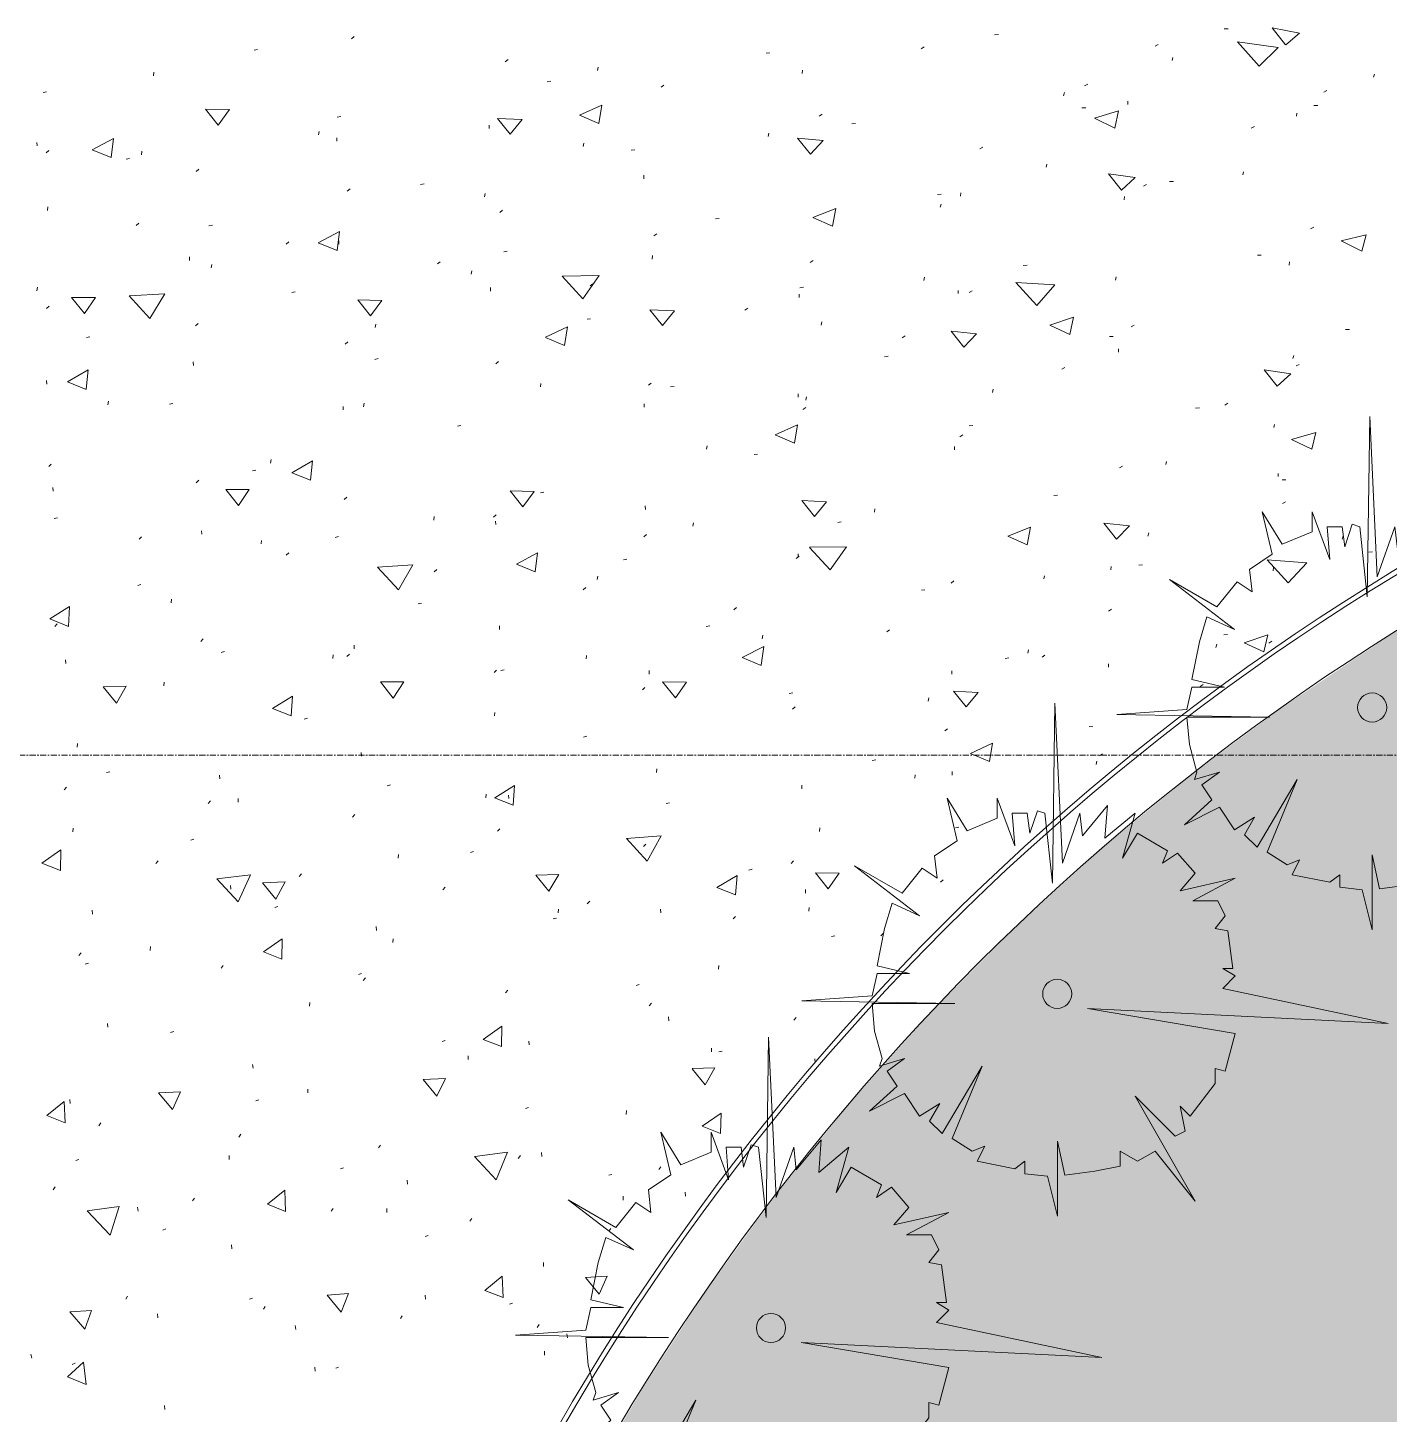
# Model space of a CAD drawing. Header units: millimetres. Extents: x 5357 to 259384, y -16348 to 109893.
# Drawn here: x 30646 to 33499, y 76856 to 79761 of the extents above; entities that cross this region are included whole.
import ezdxf

# ---------------------------------------------------------------- set-up
doc = ezdxf.new("R2010")
doc.units = ezdxf.units.MM
doc.linetypes.add('Grid Line', pattern=[22.225, 12.7, -3.175, 3.175, -3.175])
for name, color, linetype, lineweight in [('A-FLOR', 192, 'Continuous', 9), ('A-FLOR-PATT', 8, 'Continuous', 9), ('A-WALL', 113, 'Continuous', 9), ('G-IMPT', 8, 'Continuous', 9), ('L-PLNT-1', 7, 'Continuous', 9), ('S-GRID-1', 1, 'Grid Line', 9)]:
    doc.layers.add(name, color=color, linetype=linetype, lineweight=lineweight)

# ---------------------------------------------------------------- blocks, each defined once
blk = doc.blocks.new('FP_182-TKCS_MB CẢNH QUAN CÂY XANH')
at = {"layer": 'A-FLOR-PATT'}
for p, q in [((31330, 79742.8), (31324.3, 79738.1)), ((32680.1, 79746.7), (32672.2, 79746.3)), ((33161.8, 79758.4), (33153.5, 79758.4)), ((33311.4, 79749.8), (33254.2, 79761)), ((33282.2, 79725.5), (33254.2, 79761)), ((33311.4, 79749.8), (33282.3, 79725.5)), ((31127.6, 79715.4), (31120.2, 79714)), ((32524.4, 79721), (32518.2, 79717)), ((33015, 79725.7), (33008.6, 79722.1)), ((33227, 79680.2), (33181.2, 79731.2)), ((33266.9, 79719.7), (33181.3, 79731.2)), ((33266.9, 79719.7), (33227, 79680.2)), ((31652.4, 79694.4), (31646.6, 79689.9)), ((32201.3, 79708.2), (32193.5, 79707.4)), ((33046, 79698.9), (33044.4, 79692.4)), ((30910.3, 79667.8), (30909.2, 79660.5)), ((31841.4, 79678.5), (31840, 79671.5)), ((32269.3, 79672.2), (32269.1, 79665.2)), ((33468.5, 79663.7), (33466.7, 79657.5)), ((30685.3, 79626.5), (30678.1, 79625)), ((31742.1, 79648.9), (31734.5, 79647.7)), ((31979, 79640.6), (31973.1, 79636.2)), ((32818.5, 79625.1), (32816.9, 79618.5)), ((32867.3, 79642.9), (32860.9, 79639.3)), ((33368.8, 79629.3), (33362.1, 79626.1)), ((31848.9, 79598.8), (31802.2, 79577.9)), ((31848.9, 79598.8), (31842.7, 79560.3)), ((32951.8, 79607.3), (32951.6, 79600.5)), ((33349.6, 79597.8), (33341.2, 79597.9)), ((31068.9, 79589.5), (31018.3, 79590.6)), ((31044.9, 79557.2), (31018.3, 79590.5)), ((31068.9, 79589.5), (31044.9, 79557.2)), ((31301.9, 79574.7), (31294.5, 79573.3)), ((31657.1, 79537.7), (31630.4, 79571.1)), ((31682.1, 79568.6), (31630.5, 79571.1)), ((31682.1, 79568.6), (31657.1, 79537.7)), ((31842.7, 79560.3), (31802.2, 79577.9)), ((32310.5, 79579.8), (32304.4, 79575.7)), ((32863.3, 79593.3), (32855.3, 79593)), ((32931.8, 79586.6), (32881.3, 79571.5)), ((32923.9, 79550.8), (32881.3, 79571.5)), ((32931.9, 79586.6), (32924, 79550.8)), ((33305.5, 79582.1), (33305.2, 79575.5)), ((31256.5, 79543.9), (31255.3, 79536.7)), ((31612.9, 79557), (31613, 79549.8)), ((32198.7, 79539.9), (32197.3, 79533)), ((32380.5, 79560.6), (32372.7, 79559.8)), ((33216.9, 79554.1), (33210.3, 79550.7)), ((30665, 79520.9), (30665.2, 79513.5)), ((30825.2, 79529.1), (30780.9, 79505.1)), ((30825.2, 79529.1), (30820.4, 79489)), ((31293.7, 79530.5), (31293.8, 79523.3)), ((31811, 79519.1), (31809.7, 79512.1)), ((32312.8, 79524.8), (32259.4, 79529.5)), ((32286.2, 79495.8), (32259.4, 79529.5)), ((32312.8, 79524.7), (32286.3, 79495.8)), ((32647.5, 79510.9), (32641.3, 79507)), ((30689.9, 79503.5), (30684.5, 79498.6)), ((30820.4, 79489), (30780.9, 79505.1)), ((30859, 79486.9), (30851.8, 79485.4)), ((30885.2, 79502.1), (30884.1, 79494.8)), ((31918.4, 79505.4), (31910.8, 79504.3)), ((31004.6, 79464.8), (30999, 79460)), ((31936.9, 79451.8), (31936.9, 79444.7)), ((32781.7, 79475.5), (32780.1, 79468.9)), ((32966.5, 79447.2), (32911, 79455.2)), ((32938.3, 79420.9), (32911, 79455.2)), ((33194.1, 79458.8), (33192.4, 79452.5)), ((31321.2, 79423.7), (31315.5, 79418.9)), ((31476.3, 79433.8), (31469, 79432.4)), ((32966.5, 79447.2), (32938.3, 79420.9)), ((32990.9, 79432.5), (32984.4, 79428.9)), ((33047, 79439.2), (33038.9, 79439)), ((31604.3, 79414), (31603, 79406.8)), ((32560.2, 79412.4), (32552.3, 79411.7)), ((32601.1, 79414.9), (32600.9, 79408)), ((32944.4, 79407.3), (32944.1, 79400.6)), ((30688.1, 79385.6), (30687.1, 79378.2)), ((31640.7, 79378.9), (31634.9, 79374.2)), ((32339.2, 79382.4), (32291.2, 79363.3)), ((32339.2, 79382.4), (32332.3, 79345)), ((32560, 79391.6), (32558.4, 79384.9)), ((30878.4, 79351.7), (30872.9, 79346.8)), ((31032.7, 79347.2), (31025.5, 79345.7)), ((32094.9, 79361.5), (32087.3, 79360.5)), ((32332.3, 79345), (32291.2, 79363.3)), ((33341, 79343.1), (33334.4, 79339.8)), ((31193, 79312.7), (31187.5, 79307.9)), ((31299.5, 79333.9), (31254.7, 79310.6)), ((31294.3, 79294.2), (31254.7, 79310.6)), ((31299.5, 79333.9), (31294.3, 79294.3)), ((31297.6, 79314.6), (31297.7, 79307.3)), ((31964, 79329.2), (31958.1, 79324.7)), ((33450.7, 79327), (33398.3, 79314.9)), ((33441.9, 79292.7), (33398.3, 79314.9)), ((33450.7, 79327), (33441.9, 79292.7)), ((30984.8, 79280.7), (30985.1, 79273.3)), ((31650.9, 79292.7), (31643.5, 79291.4)), ((31955.5, 79283.5), (31954.2, 79276.4)), ((33231.2, 79284.3), (33223, 79284.2)), ((31031.5, 79265.1), (31030.5, 79257.8)), ((31510.1, 79270.8), (31504.4, 79266.1)), ((31576.4, 79251.6), (31575.2, 79244.4)), ((32291.9, 79273.4), (32285.9, 79269.1)), ((32740.2, 79263.7), (32732.3, 79263.1)), ((33290.1, 79270.3), (33289.7, 79263.7)), ((31843.1, 79242.2), (31765.9, 79240.7)), ((31809.1, 79193.3), (31765.9, 79240.7)), ((31843.1, 79242.2), (31809.1, 79193.3)), ((31830.4, 79224.8), (31824.7, 79220.2)), ((32525.1, 79238.5), (32523.6, 79231.7)), ((32798.2, 79222.7), (32716.4, 79227.5)), ((32760.4, 79178.9), (32716.4, 79227.4)), ((32798.2, 79222.7), (32760.4, 79179)), ((32927.1, 79238.8), (32925.5, 79232.2)), ((30665.9, 79217.4), (30665, 79209.9)), ((30787.5, 79196), (30737.8, 79196.1)), ((30764.6, 79162.6), (30737.8, 79196.1)), ((30787.5, 79196), (30764.6, 79162.6)), ((30933, 79203.8), (30858.4, 79199.1)), ((30901.8, 79151.8), (30858.4, 79199.1)), ((30933, 79203.8), (30901.8, 79151.8)), ((31206.4, 79207.5), (31199.2, 79206)), ((31387.8, 79189.6), (31337.4, 79190.6)), ((31364, 79157.2), (31337.4, 79190.6)), ((31387.8, 79189.6), (31364, 79157.2)), ((31615.9, 79216.5), (31616, 79209.2)), ((32262.7, 79202.9), (32262.6, 79195.9)), ((32271.8, 79217.2), (32264.2, 79216.3)), ((32595.8, 79210.8), (32595.6, 79203.9)), ((32625.2, 79210.1), (32619, 79206.1)), ((30690.5, 79177.7), (30685.2, 79172.6)), ((32001.3, 79167.6), (31949.5, 79170.3)), ((31976.1, 79136.9), (31949.5, 79170.3)), ((32001.3, 79167.6), (31976.1, 79136.9)), ((32155, 79173.5), (32149, 79169.1)), ((31002.7, 79141.3), (30997.3, 79136.3)), ((31375.4, 79139.9), (31374.2, 79132.7)), ((31776.8, 79134.7), (31731.2, 79112.4)), ((31776.8, 79134.7), (31771.1, 79095.6)), ((31825.6, 79151.3), (31818.2, 79150.1)), ((32309.8, 79144.9), (32308.4, 79138)), ((32837.6, 79154.6), (32788.1, 79137.7)), ((32829.9, 79118.3), (32788.1, 79137.7)), ((32837.6, 79154.6), (32829.9, 79118.3)), ((32964.6, 79138.1), (32958.2, 79134.3)), ((30775.9, 79113.4), (30768.8, 79111.8)), ((31316.4, 79103.1), (31310.9, 79098.2)), ((31771.1, 79095.6), (31731.2, 79112.3)), ((32484.5, 79115.5), (32478.4, 79111.3)), ((32634.6, 79120), (32580.9, 79125.2)), ((32607.6, 79091.6), (32580.9, 79125.2)), ((32634.6, 79120), (32607.7, 79091.6)), ((32920.7, 79114.4), (32912.7, 79113.9)), ((33415.9, 79128.7), (33407.6, 79128.7)), ((32932.1, 79088.4), (32931.8, 79081.6)), ((33299.3, 79074.3), (33297.5, 79068)), ((30772.4, 79044.3), (30729.3, 79019.3)), ((30772.4, 79044.3), (30768.5, 79003.5)), ((30992.7, 79061.1), (30993, 79053.6)), ((31380.1, 79067.7), (31372.9, 79066.2)), ((31632.6, 79061.9), (31627, 79057.2)), ((32449, 79072.6), (32441.3, 79071.7)), ((32819.7, 79049.5), (32813.4, 79045.6)), ((33264.3, 79010.4), (33237.2, 79044.5)), ((33293.2, 79035.8), (33237.3, 79044.5)), ((33310.7, 79055.8), (33304.1, 79052.4)), ((30685.4, 79021.6), (30685.8, 79014.1)), ((30768.5, 79003.4), (30729.3, 79019.3)), ((31721.4, 79015.8), (31720.2, 79008.6)), ((31952.3, 79016.5), (31946.6, 79011.9)), ((33293.2, 79035.8), (33264.4, 79010.4)), ((32000.5, 79009.7), (31993.1, 79008.5)), ((32260.8, 78994.2), (32260.7, 78987.1)), ((32277.8, 78987.8), (32276.4, 78980.9)), ((32669.1, 79003.6), (32667.5, 78996.9)), ((30814.8, 78978.5), (30813.9, 78971)), ((30949.8, 78973.8), (30942.7, 78972.2)), ((31306.8, 78967.7), (31307.1, 78960.3)), ((31350.9, 78974.1), (31349.8, 78966.8)), ((31937.6, 78973.2), (31937.7, 78966)), ((32276.3, 78965.7), (32270.4, 78961.3)), ((33101.5, 78964.4), (33093.5, 78964.1)), ((33161.3, 78974.3), (33154.9, 78970.6)), ((31553.8, 78927.8), (31546.6, 78926.3)), ((32259, 78929), (32212.3, 78908.1)), ((32259, 78929), (32252.7, 78890.8)), ((33258.9, 78929.7), (33257.2, 78923.3)), ((32252.6, 78890.8), (32212.3, 78908.1)), ((32605.5, 78908.2), (32599.4, 78904)), ((32626.4, 78927.5), (32618.7, 78926.7)), ((33345.6, 78912.8), (33294.3, 78898.6)), ((33345.6, 78912.8), (33337, 78877.9)), ((32069.5, 78885.1), (32068.3, 78878)), ((32588.4, 78883.9), (32588.3, 78876.9)), ((33337, 78877.9), (33294.3, 78898.5)), ((30695, 78846.7), (30689.8, 78841.5)), ((31155.8, 78856.4), (31154.9, 78849)), ((31242.7, 78853.5), (31199.4, 78828.8)), ((31242.7, 78853.5), (31238.5, 78812.9)), ((32175.6, 78867.9), (32168.1, 78866.7)), ((32940.5, 78842.6), (32934.2, 78838.7)), ((33032.6, 78852.2), (33030.9, 78845.6)), ((31004.3, 78812.8), (30999, 78807.7)), ((31123.6, 78834.2), (31116.5, 78832.6)), ((31238.5, 78812.9), (31199.3, 78828.8)), ((33266.6, 78827.2), (33266.3, 78820.5)), ((33282.8, 78813.9), (33274.7, 78813.6)), ((30698.3, 78797.9), (30698.8, 78790.3)), ((31109.9, 78793.9), (31060.7, 78793.7)), ((31087.6, 78760.1), (31060.7, 78793.7)), ((31109.9, 78793.9), (31087.6, 78760.1)), ((31707, 78789.7), (31656.7, 78790.6)), ((31683.3, 78757.3), (31656.7, 78790.6)), ((31707, 78789.7), (31683.4, 78757.3)), ((31727.6, 78787.8), (31720.3, 78786.4)), ((31314.6, 78777.7), (31309.3, 78772.7)), ((31940.1, 78759.3), (31940.2, 78752)), ((32319.8, 78767.6), (32268, 78770.4)), ((32294.5, 78737.1), (32268, 78770.4)), ((32319.9, 78767.6), (32294.5, 78737.1)), ((32804.2, 78782), (32796.4, 78781.2)), ((33282, 78767.6), (33275.5, 78764)), ((30708.3, 78734.4), (30701.3, 78732.7)), ((31497.7, 78736.9), (31496.7, 78729.5)), ((31627.2, 78740.3), (31621.7, 78735.4)), ((31626.4, 78727.4), (31626.6, 78720)), ((32350.9, 78725.8), (32343.4, 78724.7)), ((32421.5, 78753.3), (32420.2, 78746.3)), ((31009.9, 78707.2), (31010.3, 78699.7)), ((31942.8, 78699.3), (31937.2, 78694.5)), ((32041.3, 78723.6), (32040, 78716.4)), ((32747.8, 78714.6), (32699.7, 78695.6)), ((32740.6, 78677.4), (32699.7, 78695.6)), ((32747.8, 78714.6), (32740.6, 78677.4)), ((32955, 78717.2), (32901.1, 78722.7)), ((32927.7, 78689.3), (32901.1, 78722.7)), ((32955, 78717.2), (32927.7, 78689.3)), ((32995.2, 78702.5), (32993.6, 78695.9)), ((33402.5, 78695.7), (33400.7, 78689.3)), ((30884.4, 78694.4), (30879.2, 78689.2)), ((31135.6, 78686.9), (31134.7, 78679.4)), ((31297.2, 78694.8), (31290.2, 78693.1)), ((32361.8, 78673.3), (32284.2, 78672.4)), ((32327.3, 78625), (32284.2, 78672.3)), ((32361.8, 78673.3), (32327.3, 78625)), ((31192.8, 78661.1), (31187.6, 78655.9)), ((31714, 78660.9), (31670, 78637)), ((31714, 78660.9), (31709.4, 78620.9)), ((31901.4, 78647.8), (31894.1, 78646.4)), ((32262.4, 78653.6), (32256.6, 78649)), ((32260.2, 78658.6), (32260.2, 78651.4)), ((33326.6, 78640.1), (33243.6, 78646.5)), ((33287.4, 78598.2), (33243.6, 78646.5)), ((33326.6, 78640.1), (33287.5, 78598.2)), ((33464.6, 78662.7), (33456.4, 78662.6)), ((31453, 78636), (31379.1, 78630.9)), ((31422.5, 78583.6), (31379.1, 78630.9)), ((31453, 78636), (31422.5, 78583.6)), ((31502.9, 78626.1), (31497.5, 78621)), ((31709.4, 78620.9), (31670, 78637)), ((31840.6, 78612.2), (31839.5, 78604.9)), ((32777, 78613), (32775.5, 78606.2)), ((32916.2, 78632.3), (32916, 78625.4)), ((32982.3, 78636), (32974.5, 78635.3)), ((33256.7, 78629.8), (33256.4, 78623.1)), ((30883.1, 78594.2), (30876.2, 78592.4)), ((31815.4, 78588.3), (31810, 78583.4)), ((32526.3, 78583.4), (32518.8, 78582.4)), ((32586.8, 78602), (32580.9, 78597.6)), ((30946.9, 78563.6), (30946.2, 78556)), ((31470.8, 78555.4), (31463.8, 78553.7)), ((30733.6, 78548.6), (30692.2, 78522.4)), ((30731.2, 78506.6), (30692.2, 78522.4)), ((30733.6, 78548.6), (30731.2, 78506.6)), ((32131.5, 78546.6), (32125.9, 78541.8)), ((32916.9, 78543), (32910.8, 78538.9)), ((30707.3, 78511.9), (30702.3, 78506.6)), ((31634.5, 78508.1), (31634.8, 78500.6)), ((32075.2, 78507.6), (32068, 78506.2)), ((32452, 78499.7), (32446.2, 78495.1)), ((31013.3, 78480.6), (31008.2, 78475.3)), ((31329.6, 78467.4), (31330.1, 78459.8)), ((32188.3, 78464.5), (32143.4, 78441.7)), ((32188.3, 78464.5), (32183.1, 78425.2)), ((32186.2, 78488.1), (32185, 78480.9)), ((33137.9, 78469.4), (33136.2, 78462.8)), ((33160.7, 78489.6), (33152.8, 78489)), ((33244.7, 78489.1), (33195, 78472.3)), ((33236.6, 78453.2), (33195, 78472.3)), ((33244.7, 78489.1), (33236.7, 78453.2)), ((33253.4, 78475.5), (33247, 78471.6)), ((30725.2, 78436.6), (30725.9, 78428.9)), ((31057.8, 78454.1), (31050.9, 78452.3)), ((31285.8, 78447), (31285.1, 78439.5)), ((31320, 78448.6), (31314.8, 78443.4)), ((31817, 78446), (31816, 78438.6)), ((32183, 78425.1), (32143.4, 78441.6)), ((32702, 78440.8), (32694.4, 78439.7)), ((32743.6, 78457.9), (32742.2, 78451)), ((32777.8, 78446.3), (32771.8, 78442)), ((31628.3, 78414.9), (31623.1, 78409.9)), ((31644.3, 78416), (31637.3, 78414.3)), ((31948.3, 78414.4), (31948.5, 78407)), ((32582.9, 78413.8), (32582.9, 78406.7)), ((32910.8, 78428.2), (32910.7, 78421.3)), ((30852, 78381.3), (30803.7, 78380.3)), ((30831.5, 78346.2), (30803.7, 78380.3)), ((30852, 78381.3), (30831.5, 78346.2)), ((30931.8, 78390), (30931.2, 78382.4)), ((31433.7, 78390.9), (31384.9, 78390.4)), ((31412, 78356.7), (31384.9, 78390.3)), ((31433.7, 78390.9), (31412, 78356.7)), ((31939.4, 78378.4), (31934, 78373.5)), ((32026.5, 78389.8), (31976.5, 78390.5)), ((32003.1, 78357.1), (31976.5, 78390.5)), ((32026.5, 78389.8), (32003.2, 78357.2)), ((33109.5, 78385.2), (33103.3, 78381.1)), ((31200.5, 78360.8), (31159, 78334.6)), ((31200.5, 78360.8), (31197.8, 78319.1)), ((32249.2, 78367.3), (32241.9, 78366)), ((32534.3, 78357), (32533, 78350)), ((32637.9, 78368.4), (32586.1, 78371.2)), ((32612.5, 78337.9), (32586.1, 78371.2)), ((32637.9, 78368.4), (32612.6, 78337.9)), ((31197.8, 78319.1), (31159, 78334.6)), ((31624.5, 78326.6), (31623.7, 78319.1)), ((32254.2, 78337.9), (32248.6, 78333.1)), ((31232.1, 78314.2), (31225.3, 78312.5)), ((32573.5, 78292.1), (32567.8, 78287.6)), ((32877.9, 78297.8), (32870.3, 78296.8)), ((30749.9, 78261.7), (30749.5, 78254)), ((31817.7, 78276.6), (31810.7, 78275)), ((32667.5, 78262), (32621.4, 78240.7)), ((32667.5, 78262), (32661.5, 78223.6)), ((31344.5, 78242.3), (31345.1, 78234.7)), ((32661.4, 78223.6), (32621.4, 78240.6)), ((32898.3, 78239.8), (32892.3, 78235.5)), ((30817.8, 78202.3), (30811, 78200.4)), ((31964.6, 78208.4), (31963.7, 78200.9)), ((32423.2, 78226.9), (32415.9, 78225.5)), ((32583.4, 78202.6), (32583.5, 78195.4)), ((32886.7, 78224.3), (32885.3, 78217.4)), ((31047.6, 78195), (31048.3, 78187.3)), ((31406.3, 78174.5), (31399.4, 78172.7)), ((31666.2, 78173.6), (31624.4, 78147.8)), ((31666.3, 78173.6), (31663.1, 78132.2)), ((32267.9, 78173.8), (32268.1, 78166.4)), ((32505.9, 78196.1), (32504.7, 78188.9)), ((30726.8, 78170), (30722, 78164.6)), ((31087.1, 78146.5), (31086.6, 78138.8)), ((31606.6, 78155.4), (31605.9, 78147.9)), ((31663.1, 78132.2), (31624.3, 78147.8)), ((31653.4, 78153.5), (31653.9, 78145.9)), ((31029.1, 78141.3), (31024.2, 78135.8)), ((31991, 78137.3), (31984, 78135.6)), ((31331.6, 78112.5), (31326.6, 78107.1)), ((32597.3, 78086.3), (32590, 78085)), ((30740.9, 78083.9), (30740.6, 78076)), ((30994.1, 78061), (30987.4, 78059.1)), ((31635.3, 78082.6), (31630.3, 78077.4)), ((31944, 78014.8), (31900.5, 78062.2)), ((31973.7, 78067.8), (31900.6, 78062.2)), ((31973.7, 78067.8), (31944.1, 78014.8)), ((32306.2, 78084.5), (32305.1, 78077.2)), ((30714.8, 78038.5), (30675.5, 78010.9)), ((30714.8, 78038.5), (30714.4, 77995.3)), ((31422.7, 78028.7), (31422.2, 78021)), ((31580.2, 78035), (31573.4, 78033.2)), ((31941.4, 78050.6), (31936.2, 78045.5)), ((30714.4, 77995.2), (30675.5, 78010.9)), ((30918.8, 78015.8), (30914.1, 78010.3)), ((32250.8, 78015.3), (32245.5, 78010.3)), ((31087, 77929.8), (31042, 77978.2)), ((31112.6, 77986), (31042.1, 77978.2)), ((31112.6, 77986), (31087, 77929.8)), ((31185.3, 77971.3), (31137.9, 77969.8)), ((31165.8, 77935.4), (31137.9, 77969.7)), ((31185.3, 77971.3), (31165.9, 77935.5)), ((31219.4, 77988.3), (31214.6, 77982.9)), ((31758.9, 77986.8), (31710.6, 77985.9)), ((31737.8, 77952.1), (31710.6, 77985.9)), ((31758.9, 77986.8), (31737.9, 77952.1)), ((32133, 77984.9), (32090.3, 77959.9)), ((32133, 77984.9), (32129.3, 77944.2)), ((32164.3, 77997.9), (32157.3, 77996.3)), ((32323.6, 77956.7), (32296.8, 77990.1)), ((32346.5, 77989.6), (32296.9, 77990.1)), ((32346.6, 77989.6), (32323.6, 77956.7)), ((32564.5, 77975.5), (32558.9, 77970.7)), ((31070.5, 77964), (31071.4, 77956.1)), ((31520.6, 77960.4), (31515.7, 77955.1)), ((32129.2, 77944.1), (32090.3, 77959.9)), ((32275.7, 77955.3), (32276, 77947.8)), ((30780.5, 77912.1), (30781.5, 77904.1)), ((31170, 77920), (31163.4, 77918.1)), ((31758.4, 77914.5), (31757.7, 77906.8)), ((31823.6, 77931.1), (31818.5, 77925.8)), ((31972.1, 77914.3), (31972.6, 77906.7)), ((32283.8, 77917.5), (32282.9, 77910.1)), ((31753.9, 77895.6), (31747.1, 77893.8)), ((32129.4, 77899.2), (32124.1, 77894.1)), ((31376.1, 77877.7), (31376.9, 77869.9)), ((32337.6, 77858.6), (32330.6, 77856.9)), ((32438.9, 77863.5), (32433.5, 77858.6)), ((30902.8, 77835.8), (30902.6, 77827.8)), ((31178.9, 77852.5), (31139.8, 77824.7)), ((31178.3, 77809.4), (31139.8, 77824.7)), ((31178.9, 77852.5), (31178.3, 77809.4)), ((31411.5, 77852.4), (31411, 77844.5)), ((30757.5, 77822.6), (30752.9, 77816.9)), ((30772.9, 77800.9), (30766.4, 77798.9)), ((31055.6, 77796.4), (31051, 77790.8)), ((32094.4, 77796), (32093.7, 77788.5)), ((31345.6, 77779.3), (31338.9, 77777.4)), ((31353.5, 77770.7), (31348.8, 77765.2)), ((31652.2, 77744.7), (31647.4, 77739.2)), ((31927.5, 77756.3), (31920.7, 77754.5)), ((31236.7, 77718.9), (31236.5, 77711)), ((31952.8, 77717.1), (31947.9, 77711.8)), ((31988.4, 77688.4), (31989.1, 77680.7)), ((32256.4, 77687), (32251.2, 77681.8)), ((30812.7, 77675), (30813.9, 77666.9)), ((30951.7, 77657.8), (30945.2, 77655.7)), ((31639.6, 77669.2), (31600.2, 77641.5)), ((31639.6, 77669.2), (31638.5, 77626.4)), ((31520.7, 77638.9), (31514.2, 77636.9)), ((31638.5, 77626.3), (31600.2, 77641.5)), ((31696.2, 77637.7), (31697, 77629.9)), ((32079.2, 77622.9), (32078.6, 77615.2)), ((31569.1, 77607.1), (31568.8, 77599.2)), ((32100.9, 77617.1), (32094.1, 77615.3)), ((32295.3, 77600.8), (32295.8, 77593.1)), ((31116.7, 77589.2), (31117.9, 77581.2)), ((32085.7, 77581.6), (32038.1, 77580.2)), ((32065.5, 77546.3), (32038.1, 77580.1)), ((32085.7, 77581.6), (32065.5, 77546.3)), ((31233.1, 77537.3), (31233, 77529.3)), ((31521.3, 77559.4), (31474.8, 77557.2)), ((31503, 77522.7), (31474.8, 77557.2)), ((31521.3, 77559.4), (31503, 77522.8)), ((30722.4, 77511.4), (30685.6, 77482.3)), ((30722.4, 77511.4), (30724.4, 77466.6)), ((30734.3, 77515.3), (30734.5, 77507.1)), ((30965.8, 77531.8), (30919.7, 77529.5)), ((30949, 77494.3), (30919.7, 77529.5)), ((30965.8, 77531.8), (30949, 77494.3)), ((31130, 77515.1), (31123.6, 77513)), ((30724.4, 77466.6), (30685.6, 77482.3)), ((31695.6, 77498.7), (31689.1, 77496.7)), ((31900.7, 77492.3), (31900.3, 77484.4)), ((32099, 77486.8), (32059.1, 77459.6)), ((32099.1, 77486.8), (32097.4, 77444.4)), ((30799, 77466.4), (30794.7, 77460.6)), ((32097.4, 77444.4), (32059.1, 77459.5)), ((31092.5, 77442.7), (31088.2, 77436.9)), ((31385.3, 77420.2), (31380.9, 77414.4)), ((30753, 77389.8), (30746.7, 77387.7)), ((31067.9, 77398), (31068, 77389.8)), ((31627.6, 77347.3), (31582.4, 77395.9)), ((31651, 77405.1), (31582.5, 77395.9)), ((31651, 77405.1), (31627.6, 77347.3)), ((31678.4, 77397.9), (31673.9, 77392.2)), ((31722.5, 77404.3), (31723.5, 77396.3)), ((31307.8, 77372.7), (31301.4, 77370.6)), ((31973, 77374.7), (31968.3, 77369.2)), ((30702.9, 77332.5), (30698.8, 77326.6)), ((31440.9, 77346.2), (31442, 77338.1)), ((31870.1, 77358.7), (31863.6, 77356.7)), ((30995.3, 77309), (30991.2, 77303.1)), ((31184.3, 77325.9), (31148, 77296.4)), ((31184.4, 77325.9), (31186.2, 77281.1)), ((31893.6, 77312.9), (31893.4, 77304.9)), ((32023.6, 77321.2), (32024.5, 77313.3)), ((30837.7, 77291.4), (30770.3, 77282.1)), ((30818.2, 77231.6), (30770.3, 77282)), ((30837.7, 77291.4), (30818.2, 77231.6)), ((30875.5, 77290), (30877, 77281.8)), ((31186.2, 77281.1), (31148, 77296.3)), ((31286.2, 77287.3), (31281.9, 77281.4)), ((31398.3, 77286.9), (31398.4, 77278.7)), ((30935.1, 77244.3), (30928.9, 77242.1)), ((31576.7, 77266.3), (31572.4, 77260.6)), ((31868.1, 77245.3), (31863.7, 77239.6)), ((31485, 77230.7), (31478.7, 77228.5)), ((31072.9, 77211.1), (31073.3, 77202.8)), ((31726.6, 77174), (31726.6, 77165.8)), ((31640.4, 77145.1), (31604.1, 77115.4)), ((31640.4, 77145.1), (31642, 77100.5)), ((31860.1, 77145.5), (31814.6, 77142.6)), ((31843.1, 77107.9), (31814.6, 77142.6)), ((31860.1, 77145.5), (31843.1, 77108)), ((30855.1, 77103.3), (30851.1, 77097.4)), ((31116.6, 77099.3), (31110.4, 77097.1)), ((31318, 77108.9), (31273.1, 77105.7)), ((31302.8, 77070.3), (31273.1, 77105.7)), ((31318, 77108.8), (31302.8, 77070.3)), ((31478.4, 77105.3), (31479.7, 77097.1)), ((31641.9, 77100.5), (31604.1, 77115.4)), ((30779.2, 77073.4), (30734.1, 77070.8)), ((30765.2, 77034.4), (30734.1, 77070.8)), ((30779.2, 77073.4), (30765.2, 77034.4)), ((31143.6, 77082.1), (31139.6, 77076.1)), ((31661.8, 77089.1), (31655.6, 77086.8)), ((30917.6, 77066.5), (30918.2, 77058.1)), ((31206.4, 77042.1), (31207.9, 77033.7)), ((31430.8, 77062.6), (31426.7, 77056.6)), ((31717.8, 77043.9), (31713.7, 77038)), ((31775.4, 77024.6), (31776.7, 77016.4)), ((30652.4, 76982.2), (30654.3, 76973.7)), ((31728.8, 76988.3), (31728.9, 76980.1)), ((30762.8, 76965.1), (30729.1, 76934.5)), ((30745, 76962.8), (30738.9, 76960.5)), ((30762.8, 76965.1), (30767.9, 76918.6)), ((31247.4, 76954.7), (31247.9, 76946.3)), ((31297.4, 76954.8), (31291.3, 76952.5)), ((30767.9, 76918.6), (30729.1, 76934.5)), ((30932.3, 76874.4), (30933.1, 76865.9))]:
    blk.add_line(p, q, dxfattribs=at)
blk = doc.blocks.new('CAY MAI VAN PHUC - CAY DUC SOC_dwg-V390-TKCS_MB CẢNH QUAN CÂY XANH')
at = {"layer": 'G-IMPT', "flags": 128}
for points in [[(32.8, 479.5), (12.9, 293.4), (6.2, 771.8), (-13.8, 346.6), (-60.3, 479.5), (-67, 419.7), (-133.5, 499.4), (-126.8, 413), (-206.6, 479.5), (-173.4, 359.9), (-213.3, 426.3), (-293.1, 379.8), (-279.8, 346.6), (-319.7, 373.2), (-366.2, 320), (-326.3, 273.5), (-472.6, 306.7), (-359.6, 246.9), (-426.1, 246.9), (-446, 207.1), (-419.4, 173.8), (-452.7, 167.2), (-466, 67.5), (-439.4, 67.5), (-472.6, 47.6), (-439.4, 14.4), (-878.3, -78.6), (-80.3, -38.8), (-472.6, -105.2), (-466.9, -126.7)], [(-226.9, -436.3), (-213.3, -444.1), (-166.7, -417.5), (-166.7, -457.4), (-100.2, -470.7), (-19.9, -481.4), (-0.5, -390.9), (-0.5, -590.3), (26.2, -484), (86, -477.3), (86, -444.1), (112.6, -464), (212.4, -444.1), (192.4, -404.2), (225.7, -417.5), (278.9, -384.3), (199.1, -191.6), (305.5, -371), (338.7, -337.8), (312.1, -291.3), (365.3, -324.5), (405.2, -264.7), (498.3, -311.2), (425.2, -244.8), (451.8, -204.9), (405.2, -171.7), (471.7, -191.6), (465.1, -171.7), (485, -98.6), (491.7, -25.5), (272.2, -25.5), (677.9, -18.8), (491.7, -5.6), (478.4, 54.2), (391.9, 54.2), (478.4, 74.2), (458.4, 173.8), (438.5, 240.3), (365.3, 207.1), (538.2, 340), (411.9, 266.9), (358.7, 333.3), (318.8, 306.7), (325.4, 366.5), (265.6, 406.4), (292.2, 519.4), (239, 433), (159.2, 466.2), (159.2, 519.4), (112.6, 393.1), (119.3, 479.5), (79.4, 479.5), (72.7, 426.3), (52.8, 486.1), (32.8, 479.5)], [(-226.9, -291.6), (-206.6, -271.3), (-226.9, -306.8)]]:
    blk.add_lwpolyline(points, dxfattribs=at)
at = {"layer": 'G-IMPT'}
blk.add_circle((0, 0), 38.6, dxfattribs=at)
blk = doc.blocks.new('CAY MAI VAN PHUC - CAY BONG TRANG-V391-TKCS_MB CẢNH QUAN CÂY XANH')
at = {"extrusion": (0, 0, -1), "xscale": 0.7894736842105263, "yscale": 0.7894736842105263, "zscale": -0.7894736842105263, "rotation": 180}
blk.add_blockref('CAY MAI VAN PHUC - CAY DUC SOC_dwg-V390-TKCS_MB CẢNH QUAN CÂY XANH', (0, 0), dxfattribs=at)
blk = doc.blocks.new('CAY MAI VAN PHUC - CAY DUC SOC_dwg-2256080-TKCS_MB CẢNH QUAN CÂY XANH')
at = {"layer": 'G-IMPT', "flags": 128}
blk.add_lwpolyline([(32.8, 479.5), (12.9, 293.4), (6.2, 771.8), (-13.8, 346.6), (-60.3, 479.5), (-67, 419.7), (-133.5, 499.4), (-126.8, 413), (-206.6, 479.5), (-173.4, 359.9), (-213.3, 426.3), (-293.1, 379.8), (-279.8, 346.6), (-319.7, 373.2), (-366.2, 320), (-326.3, 273.5), (-472.6, 306.7), (-359.6, 246.9), (-426.1, 246.9), (-446, 207.1), (-419.4, 173.8), (-452.7, 167.2), (-466, 67.5), (-439.4, 67.5), (-472.6, 47.6), (-439.4, 14.4), (-878.3, -78.6), (-80.3, -38.8), (-472.6, -105.2), (-446, -204.9), (-419.4, -198.2), (-419.4, -238.1), (-352.9, -324.5), (-326.3, -297.9), (-339.6, -364.4), (-313, -377.6), (-206.6, -271.3), (-366.2, -550.4), (-259.8, -417.5), (-213.3, -444.1), (-166.7, -417.5), (-166.7, -457.4), (-100.2, -470.7), (-19.9, -481.4), (-0.5, -390.9), (-0.5, -590.3), (26.2, -484), (86, -477.3), (86, -444.1), (112.6, -464), (212.4, -444.1), (192.4, -404.2), (225.7, -417.5), (278.9, -384.3), (199.1, -191.6), (305.5, -371), (338.7, -337.8), (312.1, -291.3), (365.3, -324.5), (405.2, -264.7), (498.3, -311.2), (425.2, -244.8), (451.8, -204.9), (405.2, -171.7), (471.7, -191.6), (465.1, -171.7), (485, -98.6), (491.7, -25.5), (272.2, -25.5), (677.9, -18.8), (491.7, -5.6), (478.4, 54.2), (391.9, 54.2), (478.4, 74.2), (458.4, 173.8), (438.5, 240.3), (365.3, 207.1), (538.2, 340), (411.9, 266.9), (358.7, 333.3), (318.8, 306.7), (325.4, 366.5), (265.6, 406.4), (292.2, 519.4), (239, 433), (159.2, 466.2), (159.2, 519.4), (112.6, 393.1), (119.3, 479.5), (79.4, 479.5), (72.7, 426.3), (52.8, 486.1)], close=True, dxfattribs=at)
at = {"layer": 'G-IMPT'}
blk.add_circle((0, 0), 38.6, dxfattribs=at)
blk = doc.blocks.new('CAY MAI VAN PHUC - CAY BONG TRANG-2256527-TKCS_MB CẢNH QUAN CÂY XANH')
at = {"extrusion": (0, 0, -1), "xscale": 0.7894736842105263, "yscale": 0.7894736842105263, "zscale": -0.7894736842105263, "rotation": 180}
blk.add_blockref('CAY MAI VAN PHUC - CAY DUC SOC_dwg-2256080-TKCS_MB CẢNH QUAN CÂY XANH', (0, 0), dxfattribs=at)

msp = doc.modelspace()

# ---------------------------------------------------------------- hatches: boundary and pattern name
at = {"layer": 'A-FLOR-PATT'}
h = msp.add_hatch(dxfattribs=at)
h.set_pattern_fill('FP_23', color=256, style=0, pattern_type=2)
h.set_pattern_definition([(0, (167.64, 11.2), (558.8, 558.8), [83.82, -16.764, 22.352, -16.764, -419.1]), (0, (167.64, 11.2), (558.8, 558.8), [-139.7, 83.82, -335.28]), (0, (139.7, 27.94), (558.8, 558.8), [55.88, -41.91, 83.82, -41.91, -335.28]), (0, (139.7, 27.94), (558.8, 558.8), [-223.52, 55.88, -279.4]), (0, (335.3, 251.46), (558.8, 558.8), [69.85, -27.94, 69.85, -391.16]), (0, (55.9, 363.2), (558.8, 558.8), [27.94, -55.88, 27.94, -447.04]), (90, (111.76, 363.2), (-558.8, 558.8), [50.292, -508.508]), (90, (279.4, 27.94), (-558.8, 558.8), [55.88, -502.92]), (90, (419.1, 251.46), (-558.8, 558.8), [55.88, -502.92]), (45, (352.04, 22.35), (0, 558.7996), [55.88, -734.383]), (135, (206.76, 22.35), (-558.7996, 0), [55.88, -734.383]), (63.435, (335.28, 25.15), (-0.0005, 558.8001), [55.88, -1193.635]), (75.964, (307.34, 27.94), (-0.00237, 558.80038), [55.88, -2248.111]), (75.964, (447.04, 251.46), (-0.00237, 558.80038), [44.704, -2259.287]), (75.964, (122.94, 363.22), (-0.00237, 558.80038), [39.116, -2264.875]), (104.036, (251.46, 27.94), (0.00237, 558.80038), [55.88, -2248.111]), (104.036, (391.16, 251.46), (0.00237, 558.80038), [44.704, -2259.287]), (104.036, (100.58, 363.22), (0.00237, 558.80038), [39.116, -2264.875]), (116.565, (223.52, 25.15), (0.0005, 558.8001), [55.88, -1193.634])])
h.paths.add_polyline_path([(33642.6, 17336.9), (33652.6, 17337), (33652.6, 19136.9), (33642.6, 19136.9), (33642.6, 25711.9), (33652.6, 25711.9), (33652.6, 27336.9), (33642.6, 27336.9), (33642.6, 33737.4), (31203.5, 33737.4), (31203.5, 18236.9), (31211.1, 18125), (31226.1, 18036.7), (31254, 17939.7), (31292.6, 17846.4), (31341.4, 17758.1), (31399.9, 17675.8), (31480, 17589), (31547.2, 17529.8), (31624.7, 17474.9), (31713, 17426.1), (31806.2, 17387.4), (31903.2, 17359.5), (32002.7, 17342.6), (32103.5, 17336.9)])
h.paths.add_polyline_path([(31203.5, 37137.4), (33642.6, 37137.4), (33642.6, 59946.9), (33652.6, 59946.9), (33652.6, 61561.9), (33642.6, 61561.9), (33642.6, 65035.3), (33652.6, 65035.3), (33652.6, 65040.9), (33642.6, 65040.9), (33642.6, 68136.9), (33652.6, 68136.9), (33652.6, 69762.3), (33642.6, 69762.3), (33642.6, 78236.9), (35742.6, 78236.9), (35744.4, 79046.9), (38162.6, 79046.9), (38162.6, 79036.9), (38152.6, 79036.9), (38152.6, 78236.9), (42252.6, 78236.9), (42252.6, 78636.9), (42552.6, 78636.9), (42552.6, 79236.9), (36103.5, 79236.9), (35855.3, 79230.6), (35607.8, 79211.8), (35361.5, 79180.4), (35117.1, 79136.6), (34875.3, 79080.5), (34636.6, 79012.2), (34401.7, 78931.9), (34171.2, 78839.8), (33945.6, 78736.2), (33725.5, 78621.2), (33510, 78494.3), (33269.9, 78333.5), (33092.2, 78202), (32897.2, 78041.7), (32711.6, 77872.5), (32535.6, 77694.7), (32369.5, 77508.9), (32213.4, 77315.4), (32067.7, 77114.8), (31932.5, 76907.4), (31806.3, 76690.2), (31693.9, 76472.3), (31583.6, 76226.6), (31502.6, 76021.4), (31423.8, 75788.4), (31356.8, 75551.8), (31301.8, 75312.4), (31258.9, 75070.6), (31228.2, 74827), (31209.7, 74582.3), (31203.5, 74336.9), (31205.5, 62060.3), (31211.4, 62000.9), (31234, 61917.3), (31258, 61859.3), (31299, 61792.4), (31349.9, 61732.8), (31409.6, 61681.8), (31476.5, 61640.8), (31549, 61610.8), (31625.3, 61592.5), (31703.5, 61586.3), (32403.5, 61586.3), (32403.5, 40886.3), (31703.5, 40886.3), (31618.1, 40878.5), (31534.7, 40855.9), (31476.5, 40831.8), (31409.6, 40790.8), (31349.9, 40739.9), (31299, 40680.2), (31258, 40613.3), (31228, 40540.8), (31209.7, 40464.6), (31203.5, 40362.8), (31203.5, 38883.4)])
h.paths.add_polyline_path([(54962.6, 78236.9), (62552.6, 78236.9), (62432.4, 78384.4), (62310.9, 78513.5), (62180.6, 78633.7), (62021.7, 78758.5), (61896, 78845), (61742.9, 78935.1), (61583.3, 79014.3), (61418.9, 79081.8), (61250.4, 79137.3), (61078.8, 79180.8), (60904.8, 79211.9), (60728.8, 79230.6), (60552.6, 79236.9), (46052.6, 79236.9), (46052.6, 78636.9), (46352.6, 78636.9), (46352.6, 78246.9), (54952.6, 78246.9), (54952.6, 78236.9), (54958.6, 78236.9)])

# ---------------------------------------------------------------- linework, layer by layer
at = {"layer": 'A-WALL'}
for radius in [5010, 5000, 5000, 4900]:
    msp.add_arc((36103.5, 74336.9), radius, 90, 180, dxfattribs=at)
at = {"layer": 'S-GRID-1'}
msp.add_line((130319.3, 78236.9), (29351.8, 78236.9), dxfattribs=at)

# ---------------------------------------------------------------- block references
at = {"layer": 'A-FLOR'}
msp.add_blockref('FP_182-TKCS_MB CẢNH QUAN CÂY XANH', (0, 0), dxfattribs=at)
at = {"layer": 'L-PLNT-1', "rotation": 180}
for name, p in [('CAY MAI VAN PHUC - CAY BONG TRANG-V391-TKCS_MB CẢNH QUAN CÂY XANH', (33463.5, 78336.9)), ('CAY MAI VAN PHUC - CAY BONG TRANG-2256527-TKCS_MB CẢNH QUAN CÂY XANH', (32803.5, 77736.9)), ('CAY MAI VAN PHUC - CAY BONG TRANG-2256527-TKCS_MB CẢNH QUAN CÂY XANH', (32203.5, 77036.9))]:
    msp.add_blockref(name, p, dxfattribs=at)

doc.saveas('drawing.dxf')
